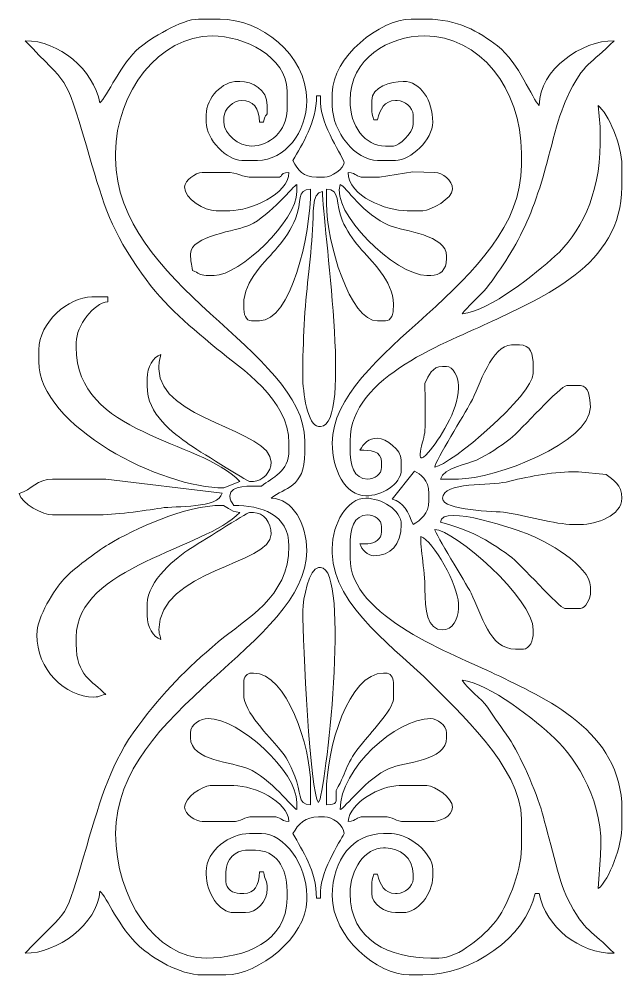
# Model space of a CAD drawing. Header units: millimetres. Extents: x -1200 to 1200, y -590 to 590.
# Drawn here: x -372 to 372, y -590 to 590 of the extents above; entities that cross this region are included whole.
import ezdxf

# ---------------------------------------------------------------- set-up
doc = ezdxf.new("R2010")
doc.units = ezdxf.units.MM
doc.header["$MEASUREMENT"] = 0
doc.layers.add('Layer 1', color=7, linetype='Continuous')

msp = doc.modelspace()

# ---------------------------------------------------------------- linework, layer by layer
at = {"layer": 'Layer 1', "color": 250, "lineweight": 20}
for points, knots in [([(-272.5795, 486.4647), (-280.511, 527.8415), (-322.9833, 563.3568), (-365.0452, 563.3568), (-310.8843, 506.14), (-316.7906, 526.3753), (-289.2674, 433.6507), (-269.519, 367.1202), (-262.1662, 335.965), (-227.0143, 284.551), (-196.0581, 239.2744), (-168.5252, 216.3363), (-128.0104, 183.0736), (-98.0972, 158.5143), (-38.9831, 120.4186), (-38.9831, 66.5148), (-38.9831, 66.5148), (-38.9831, 57.6421), (-38.9831, 57.6421), (-38.9831, 30.5854), (-59.4378, 24.3592), (-73.0494, 13.2817), (-85.9382, 13.2817), (-111.9819, 15.4529), (-111.9819, 1.4522), (-111.9819, -5.1789), (-110.0561, -5.0406), (-107.115, -10.3773), (-73.6178, -10.3773), (-38.9831, -20.9963), (-38.9831, -60.6537), (-38.9831, -124.5418), (-93.1061, -150.6034), (-126.5481, -178.9897), (-167.0402, -213.3607), (-192.4859, -238.7382), (-225.7203, -283.2193), (-258.2022, -326.6936), (-271.082, -370.4957), (-288.8901, -431.2057), (-317.7329, -529.5328), (-308.108, -503.2608), (-365.0452, -563.41), (-325.4133, -563.41), (-275.4109, -527.8687), (-272.5795, -486.5179), (-263.6554, -494.4651), (-249.1333, -531.8256), (-223.9145, -554.5389), (-207.3191, -569.4845), (-174.4412, -590.0266), (-146.0482, -590.0266), (-146.0482, -590.0266), (-116.8488, -590.0266), (-116.8488, -590.0266), (-76.9382, -590.0266), (-17.0834, -543.2736), (-17.0834, -498.3474), (-17.0834, -498.3474), (-17.0834, -492.4331), (-17.0834, -492.4331), (-17.0834, -453.9325), (-44.4612, -415.5409), (-73.0494, -415.5409), (-73.0494, -415.5409), (-87.6488, -415.5409), (-87.6488, -415.5409), (-111.8874, -415.5409), (-141.1813, -435.8425), (-141.1813, -462.8589), (-141.1813, -462.8589), (-141.1813, -465.8165), (-141.1813, -465.8165), (-141.1813, -488.9381), (-125.0376, -513.1345), (-107.115, -513.1345), (-107.115, -513.1345), (-92.5157, -513.1345), (-92.5157, -513.1345), (-79.78, -513.1345), (-65.7491, -499.9209), (-65.7491, -483.5603), (-65.7491, -472.8173), (-68.6357, -473.187), (-70.616, -462.8589), (-70.616, -462.8589), (-75.4822, -462.8589), (-75.4822, -462.8589), (-75.7864, -479.4366), (-81.341, -489.4755), (-94.9491, -489.4755), (-94.9491, -489.4755), (-99.8153, -489.4755), (-99.8153, -489.4755), (-108.0151, -489.4755), (-116.8488, -484.2494), (-116.8488, -474.6884), (-116.8488, -474.6884), (-116.8488, -462.8589), (-116.8488, -462.8589), (-116.8488, -446.9116), (-104.8147, -436.2423), (-92.5157, -436.2423), (-92.5157, -436.2423), (-80.3491, -436.2423), (-80.3491, -436.2423), (-55.8863, -436.2423), (-41.4159, -456.1331), (-41.4159, -486.5179), (-41.4159, -486.5179), (-41.4159, -495.3906), (-41.4159, -495.3906), (-41.4159, -549.3087), (-94.1614, -569.3252), (-141.1813, -569.3252), (-204.311, -569.3252), (-253.1132, -494.3335), (-253.1132, -415.5409), (-253.1132, -261.1104), (-17.0834, -181.4342), (-17.0834, -66.568), (-17.0834, -32.861), (-34.2949, -2.2255), (-60.8828, -1.5054), (-44.6798, 12.1785), (-19.5162, 10.3778), (-19.5162, 54.6853), (-19.5162, 54.6853), (-19.5162, 69.4716), (-19.5162, 69.4716), (-19.5162, 180.7154), (-253.1132, 261.0857), (-253.1132, 418.4445), (-253.1132, 418.4445), (-253.1132, 424.3597), (-253.1132, 424.3597), (-253.1132, 499.8711), (-198.682, 569.2712), (-133.8816, 569.2712), (-94.965, 569.2712), (-41.4159, 543.9012), (-41.4159, 501.2518), (-41.4159, 501.2518), (-41.4159, 477.592), (-41.4159, 477.592), (-41.4159, 452.3435), (-63.0438, 433.2316), (-85.2153, 433.2316), (-100.7934, 433.2316), (-119.2816, 447.6557), (-119.2816, 462.8057), (-119.2816, 462.8057), (-119.2816, 468.7201), (-119.2816, 468.7201), (-119.2816, 479.4815), (-107.4171, 489.4223), (-97.3819, 489.4223), (-83.3785, 489.4223), (-75.8057, 480.4599), (-75.4822, 462.8057), (-75.4822, 462.8057), (-70.616, 462.8057), (-70.616, 462.8057), (-67.8576, 475.3595), (-65.7491, 467.979), (-65.7491, 477.592), (-65.7491, 477.592), (-65.7491, 483.5071), (-65.7491, 483.5071), (-65.7491, 503.0391), (-84.1476, 513.0813), (-99.8153, 513.0813), (-99.8153, 513.0813), (-102.2488, 513.0813), (-102.2488, 513.0813), (-121.2729, 513.0813), (-141.1813, 493.4596), (-141.1813, 471.6776), (-141.1813, 471.6776), (-141.1813, 462.8057), (-141.1813, 462.8057), (-141.1813, 440.7647), (-115.2086, 415.4869), (-97.3819, 415.4869), (-97.3819, 415.4869), (-77.9156, 415.4869), (-77.9156, 415.4869), (-43.888, 415.4869), (-17.0834, 450.3098), (-17.0834, 489.4223), (-17.0834, 547.3508), (-75.0559, 589.9734), (-124.1485, 589.9734), (-124.1485, 589.9734), (-150.9144, 589.9734), (-150.9144, 589.9734), (-171.2808, 589.9734), (-210.941, 565.5658), (-223.9663, 554.5486), (-246.1488, 535.7863), (-263.8913, 494.2015), (-272.5795, 486.4647)], [0, 0, 0, 0, 0.014925373, 0.014925373, 0.014925373, 0.029850746, 0.029850746, 0.029850746, 0.044776119, 0.044776119, 0.044776119, 0.059701493, 0.059701493, 0.059701493, 0.074626866, 0.074626866, 0.074626866, 0.089552239, 0.089552239, 0.089552239, 0.104477612, 0.104477612, 0.104477612, 0.119402985, 0.119402985, 0.119402985, 0.134328358, 0.134328358, 0.134328358, 0.149253731, 0.149253731, 0.149253731, 0.164179104, 0.164179104, 0.164179104, 0.179104478, 0.179104478, 0.179104478, 0.194029851, 0.194029851, 0.194029851, 0.208955224, 0.208955224, 0.208955224, 0.223880597, 0.223880597, 0.223880597, 0.23880597, 0.23880597, 0.23880597, 0.253731343, 0.253731343, 0.253731343, 0.268656716, 0.268656716, 0.268656716, 0.28358209, 0.28358209, 0.28358209, 0.298507463, 0.298507463, 0.298507463, 0.313432836, 0.313432836, 0.313432836, 0.328358209, 0.328358209, 0.328358209, 0.343283582, 0.343283582, 0.343283582, 0.358208955, 0.358208955, 0.358208955, 0.373134328, 0.373134328, 0.373134328, 0.388059701, 0.388059701, 0.388059701, 0.402985075, 0.402985075, 0.402985075, 0.417910448, 0.417910448, 0.417910448, 0.432835821, 0.432835821, 0.432835821, 0.447761194, 0.447761194, 0.447761194, 0.462686567, 0.462686567, 0.462686567, 0.47761194, 0.47761194, 0.47761194, 0.492537313, 0.492537313, 0.492537313, 0.507462687, 0.507462687, 0.507462687, 0.52238806, 0.52238806, 0.52238806, 0.537313433, 0.537313433, 0.537313433, 0.552238806, 0.552238806, 0.552238806, 0.567164179, 0.567164179, 0.567164179, 0.582089552, 0.582089552, 0.582089552, 0.597014925, 0.597014925, 0.597014925, 0.611940299, 0.611940299, 0.611940299, 0.626865672, 0.626865672, 0.626865672, 0.641791045, 0.641791045, 0.641791045, 0.656716418, 0.656716418, 0.656716418, 0.671641791, 0.671641791, 0.671641791, 0.686567164, 0.686567164, 0.686567164, 0.701492537, 0.701492537, 0.701492537, 0.71641791, 0.71641791, 0.71641791, 0.731343284, 0.731343284, 0.731343284, 0.746268657, 0.746268657, 0.746268657, 0.76119403, 0.76119403, 0.76119403, 0.776119403, 0.776119403, 0.776119403, 0.791044776, 0.791044776, 0.791044776, 0.805970149, 0.805970149, 0.805970149, 0.820895522, 0.820895522, 0.820895522, 0.835820896, 0.835820896, 0.835820896, 0.850746269, 0.850746269, 0.850746269, 0.865671642, 0.865671642, 0.865671642, 0.880597015, 0.880597015, 0.880597015, 0.895522388, 0.895522388, 0.895522388, 0.910447761, 0.910447761, 0.910447761, 0.925373134, 0.925373134, 0.925373134, 0.940298507, 0.940298507, 0.940298507, 0.955223881, 0.955223881, 0.955223881, 0.970149254, 0.970149254, 0.970149254, 0.985074627, 0.985074627, 0.985074627, 1, 1, 1, 1]), ([(14.5494, 498.2942), (14.5494, 498.2942), (14.5494, 483.5071), (14.5494, 483.5071), (14.5494, 450.4842), (43.3452, 415.4869), (70.5154, 415.4869), (70.5154, 415.4869), (92.4151, 415.4869), (92.4151, 415.4869), (111.4116, 415.4869), (138.6479, 441.0103), (138.6479, 462.8057), (138.6479, 489.3888), (123.5761, 513.0813), (102.1482, 513.0813), (86.6701, 513.0813), (63.2157, 506.0034), (63.2157, 489.4223), (63.2157, 489.4223), (63.2157, 480.5496), (63.2157, 480.5496), (63.2157, 472.5621), (64.3772, 472.3952), (65.6491, 465.7625), (65.6491, 465.7625), (70.5154, 465.7625), (70.5154, 465.7625), (73.0205, 478.831), (79.3263, 489.4223), (92.4151, 489.4223), (92.4151, 489.4223), (94.8485, 489.4223), (94.8485, 489.4223), (103.7408, 489.4223), (114.3148, 481.2604), (114.3148, 471.6776), (114.3148, 471.6776), (114.3148, 459.8482), (114.3148, 459.8482), (114.3148, 449.1663), (96.8633, 433.2316), (89.9823, 433.2316), (89.9823, 433.2316), (80.2485, 433.2316), (80.2485, 433.2316), (54.4034, 433.2316), (36.4491, 458.1464), (36.4491, 489.4223), (36.4491, 541.3552), (84.2428, 569.2712), (128.9148, 569.2712), (195.8575, 569.2712), (248.1464, 505.1617), (248.1464, 424.3597), (248.1464, 424.3597), (248.1464, 409.5726), (248.1464, 409.5726), (248.1464, 261.6809), (14.5494, 180.5603), (14.5494, 66.5148), (14.5494, 34.2849), (30.3041, 1.4522), (55.916, 1.4522), (74.7629, 1.4522), (99.7154, 14.9382), (99.7154, 33.9831), (99.7154, 33.9831), (99.7154, 45.8126), (99.7154, 45.8126), (99.7154, 58.1258), (80.992, 72.4292), (70.5154, 72.4292), (58.9227, 72.4292), (53.2936, 66.1317), (48.6157, 57.6421), (61.0085, 57.6421), (75.3823, 57.4333), (75.3823, 42.8558), (75.3823, 42.8558), (75.3823, 36.9407), (75.3823, 36.9407), (75.3823, 27.3797), (66.5493, 22.1536), (58.3488, 22.1536), (40.9952, 22.1536), (36.4491, 39.3341), (36.4491, 60.5997), (36.4491, 60.5997), (36.4491, 69.4716), (36.4491, 69.4716), (36.4491, 150.0724), (159.3426, 191.502), (211.9833, 216.9324), (272.2112, 246.0278), (372.2449, 285.3667), (372.2449, 382.956), (372.2449, 382.956), (372.2449, 409.5726), (372.2449, 409.5726), (372.2449, 434.1931), (355.3646, 473.4809), (342.7538, 483.4543), (342.7538, 483.4543), (345.4783, 456.8906), (345.4783, 456.8906), (345.4783, 456.8906), (345.4783, 436.1892), (345.4783, 436.1892), (345.4783, 372.5651), (319.6443, 323.9326), (289.531, 297.1685), (266.1842, 276.4185), (209.9457, 229.7335), (175.1476, 226.2142), (179.4007, 233.2695), (197.3798, 248.8144), (204.9657, 257.9931), (213.8691, 268.7655), (223.9822, 283.95), (231.782, 296.378), (249.5859, 324.7475), (261.6842, 352.4354), (272.7665, 388.5216), (281.3229, 416.3848), (293.2101, 469.4779), (304.0358, 492.4721), (326.179, 539.5017), (333.558, 532.77), (362.5118, 563.3568), (322.6633, 563.3568), (270.869, 528.4057), (270.0461, 483.5071), (261.4138, 491.1945), (245.3812, 535.7628), (218.5125, 556.9135), (195.6844, 574.8837), (168.1328, 589.9734), (131.3482, 589.9734), (131.3482, 589.9734), (111.882, 589.9734), (111.882, 589.9734), (73.4627, 589.9734), (14.5494, 542.9379), (14.5494, 498.2942)], [0, 0, 0, 0, 0.020833333, 0.020833333, 0.020833333, 0.041666667, 0.041666667, 0.041666667, 0.0625, 0.0625, 0.0625, 0.083333333, 0.083333333, 0.083333333, 0.104166667, 0.104166667, 0.104166667, 0.125, 0.125, 0.125, 0.145833333, 0.145833333, 0.145833333, 0.166666667, 0.166666667, 0.166666667, 0.1875, 0.1875, 0.1875, 0.208333333, 0.208333333, 0.208333333, 0.229166667, 0.229166667, 0.229166667, 0.25, 0.25, 0.25, 0.270833333, 0.270833333, 0.270833333, 0.291666667, 0.291666667, 0.291666667, 0.3125, 0.3125, 0.3125, 0.333333333, 0.333333333, 0.333333333, 0.354166667, 0.354166667, 0.354166667, 0.375, 0.375, 0.375, 0.395833333, 0.395833333, 0.395833333, 0.416666667, 0.416666667, 0.416666667, 0.4375, 0.4375, 0.4375, 0.458333333, 0.458333333, 0.458333333, 0.479166667, 0.479166667, 0.479166667, 0.5, 0.5, 0.5, 0.520833333, 0.520833333, 0.520833333, 0.541666667, 0.541666667, 0.541666667, 0.5625, 0.5625, 0.5625, 0.583333333, 0.583333333, 0.583333333, 0.604166667, 0.604166667, 0.604166667, 0.625, 0.625, 0.625, 0.645833333, 0.645833333, 0.645833333, 0.666666667, 0.666666667, 0.666666667, 0.6875, 0.6875, 0.6875, 0.708333333, 0.708333333, 0.708333333, 0.729166667, 0.729166667, 0.729166667, 0.75, 0.75, 0.75, 0.770833333, 0.770833333, 0.770833333, 0.791666667, 0.791666667, 0.791666667, 0.8125, 0.8125, 0.8125, 0.833333333, 0.833333333, 0.833333333, 0.854166667, 0.854166667, 0.854166667, 0.875, 0.875, 0.875, 0.895833333, 0.895833333, 0.895833333, 0.916666667, 0.916666667, 0.916666667, 0.9375, 0.9375, 0.9375, 0.958333333, 0.958333333, 0.958333333, 0.979166667, 0.979166667, 0.979166667, 1, 1, 1, 1]), ([(-34.1162, 415.4869), (-27.318, 403.1477), (-22.1062, 394.7855), (-4.9169, 394.7855), (-4.9169, 394.7855), (4.8163, 394.7855), (4.8163, 394.7855), (13.1347, 394.7855), (29.1494, 405.9771), (29.1494, 412.5293), (29.1494, 418.1461), (-0.05, 459.5564), (-0.05, 486.4647), (-0.05, 486.4647), (-0.05, 495.3366), (-0.05, 495.3366), (-0.05, 495.3366), (-4.9169, 495.3366), (-4.9169, 495.3366), (-4.9169, 461.3303), (-22.9126, 435.8211), (-34.1162, 415.4869)], [0, 0, 0, 0, 0.142857143, 0.142857143, 0.142857143, 0.285714286, 0.285714286, 0.285714286, 0.428571429, 0.428571429, 0.428571429, 0.571428571, 0.571428571, 0.571428571, 0.714285714, 0.714285714, 0.714285714, 0.857142857, 0.857142857, 0.857142857, 1, 1, 1, 1]), ([(107.0151, 353.3819), (107.0151, 353.3819), (126.4813, 353.3819), (126.4813, 353.3819), (136.4904, 353.3819), (162.9811, 368.9126), (162.9811, 379.9985), (162.9811, 391.0609), (150.5869, 400.6999), (141.0814, 400.6999), (141.0814, 400.6999), (114.1961, 401.6304), (114.1961, 401.6304), (114.1961, 401.6304), (72.9488, 394.7855), (72.9488, 394.7855), (72.9488, 394.7855), (53.4826, 394.7855), (53.4826, 394.7855), (42.9307, 394.7855), (45.9711, 399.491), (34.0163, 400.6999), (34.5626, 370.8876), (81.1693, 353.3819), (107.0151, 353.3819)], [0, 0, 0, 0, 0.125, 0.125, 0.125, 0.25, 0.25, 0.25, 0.375, 0.375, 0.375, 0.5, 0.5, 0.5, 0.625, 0.625, 0.625, 0.75, 0.75, 0.75, 0.875, 0.875, 0.875, 1, 1, 1, 1]), ([(-167.9479, 382.956), (-167.9479, 367.2401), (-143.2333, 353.3819), (-129.0147, 353.3819), (-129.0147, 353.3819), (-111.9819, 353.3819), (-111.9819, 353.3819), (-87.2418, 353.3819), (-39.4784, 373.6843), (-38.9831, 400.6999), (-53.3149, 399.2504), (-44.0577, 394.7855), (-53.5825, 394.7855), (-53.5825, 394.7855), (-82.7825, 394.7855), (-82.7825, 394.7855), (-98.3317, 394.7855), (-101.299, 400.6999), (-116.8488, 400.6999), (-116.8488, 400.6999), (-146.0482, 400.6999), (-146.0482, 400.6999), (-154.4646, 400.6999), (-167.9479, 390.4321), (-167.9479, 382.956)], [0, 0, 0, 0, 0.125, 0.125, 0.125, 0.25, 0.25, 0.25, 0.375, 0.375, 0.375, 0.5, 0.5, 0.5, 0.625, 0.625, 0.625, 0.75, 0.75, 0.75, 0.875, 0.875, 0.875, 1, 1, 1, 1]), ([(-160.6482, 300.1488), (-160.6482, 289.9531), (-158.848, 288.6973), (-158.2148, 279.4474), (-149.7163, 277.0405), (-150.0212, 273.5322), (-141.1813, 273.5322), (-141.1813, 273.5322), (-131.4482, 273.5322), (-131.4482, 273.5322), (-99.7808, 273.5322), (-29.25, 340.9538), (-29.25, 377.0409), (-29.25, 377.0409), (-29.25, 385.9128), (-29.25, 385.9128), (-32.6277, 384.8171), (-62.3796, 347.4625), (-87.6053, 335.5844), (-102.484, 328.5786), (-160.6482, 322.5486), (-160.6482, 300.1488)], [0, 0, 0, 0, 0.142857143, 0.142857143, 0.142857143, 0.285714286, 0.285714286, 0.285714286, 0.428571429, 0.428571429, 0.428571429, 0.571428571, 0.571428571, 0.571428571, 0.714285714, 0.714285714, 0.714285714, 0.857142857, 0.857142857, 0.857142857, 1, 1, 1, 1]), ([(-94.9491, 238.0437), (-94.9491, 238.0437), (-94.9491, 235.0861), (-94.9491, 235.0861), (-94.9491, 226.0055), (-92.6957, 217.3415), (-85.2153, 217.3415), (-85.2153, 217.3415), (-75.4822, 217.3415), (-75.4822, 217.3415), (-36.6732, 217.3415), (-12.2165, 322.4438), (-12.2165, 379.9985), (-30.0584, 379.5156), (-22.538, 365.0169), (-30.8806, 343.5342), (-35.8744, 330.6752), (-45.1254, 317.776), (-52.9776, 308.2855), (-66.7775, 291.603), (-94.9491, 267.5634), (-94.9491, 238.0437)], [0, 0, 0, 0, 0.142857143, 0.142857143, 0.142857143, 0.285714286, 0.285714286, 0.285714286, 0.428571429, 0.428571429, 0.428571429, 0.571428571, 0.571428571, 0.571428571, 0.714285714, 0.714285714, 0.714285714, 0.857142857, 0.857142857, 0.857142857, 1, 1, 1, 1]), ([(7.2497, 362.2538), (7.2497, 314.3448), (36.4339, 217.3415), (70.5154, 217.3415), (70.5154, 217.3415), (80.2485, 217.3415), (80.2485, 217.3415), (87.7289, 217.3415), (89.9823, 226.0055), (89.9823, 235.0861), (89.9823, 235.0861), (89.9823, 238.0437), (89.9823, 238.0437), (89.9823, 267.5634), (61.8107, 291.603), (48.0107, 308.2855), (39.7758, 318.2388), (32.0595, 329.261), (26.7304, 341.5692), (17.8347, 362.1155), (25.2261, 379.5114), (7.2497, 379.9985), (7.2497, 379.9985), (7.2497, 362.2538), (7.2497, 362.2538)], [0, 0, 0, 0, 0.125, 0.125, 0.125, 0.25, 0.25, 0.25, 0.375, 0.375, 0.375, 0.5, 0.5, 0.5, 0.625, 0.625, 0.625, 0.75, 0.75, 0.75, 0.875, 0.875, 0.875, 1, 1, 1, 1]), ([(131.3482, 273.5322), (131.3482, 273.5322), (136.2145, 273.5322), (136.2145, 273.5322), (147.4457, 273.5322), (155.6814, 280.0811), (155.6814, 294.2336), (155.6814, 294.2336), (155.6814, 297.1912), (155.6814, 297.1912), (155.6814, 324.045), (103.3849, 327.6791), (84.8009, 335.255), (53.8323, 347.8783), (30.3199, 383.9536), (24.2832, 385.9128), (11.5903, 352.5587), (92.2185, 273.5322), (131.3482, 273.5322)], [0, 0, 0, 0, 0.166666667, 0.166666667, 0.166666667, 0.333333333, 0.333333333, 0.333333333, 0.5, 0.5, 0.5, 0.666666667, 0.666666667, 0.666666667, 0.833333333, 0.833333333, 0.833333333, 1, 1, 1, 1]), ([(-21.9497, 149.3213), (-21.9497, 129.8379), (-15.9964, 87.2162), (-2.4834, 87.2162), (-2.4834, 87.2162), (-0.05, 87.2162), (-0.05, 87.2162), (40.5966, 87.2162), (2.3835, 336.5837), (2.3835, 377.0409), (-11.6758, 375.6191), (-8.4008, 349.2389), (-9.8569, 329.8126), (-11.1012, 313.2089), (-12.8946, 290.1309), (-15.1604, 271.195), (-19.4934, 234.978), (-21.9497, 192.4896), (-21.9497, 149.3213)], [0, 0, 0, 0, 0.166666667, 0.166666667, 0.166666667, 0.333333333, 0.333333333, 0.333333333, 0.5, 0.5, 0.5, 0.666666667, 0.666666667, 0.666666667, 0.833333333, 0.833333333, 0.833333333, 1, 1, 1, 1]), ([(-348.0117, 181.853), (-348.0117, 181.853), (-348.0117, 167.0659), (-348.0117, 167.0659), (-348.0117, 86.9438), (-194.2406, 10.3241), (-119.583, 11.2345), (-119.583, 11.2345), (-99.8153, 19.196), (-99.8153, 19.196), (-149.1417, 71.3058), (-301.7795, 75.7631), (-301.7795, 184.8106), (-301.7795, 184.8106), (-301.7795, 190.7249), (-301.7795, 190.7249), (-301.7795, 211.7189), (-280.3792, 239.2274), (-262.8463, 241.0005), (-262.8463, 241.0005), (-262.8463, 246.9156), (-262.8463, 246.9156), (-262.8463, 246.9156), (-282.3126, 246.9156), (-282.3126, 246.9156), (-311.6934, 246.9156), (-348.0117, 215.5735), (-348.0117, 181.853)], [0, 0, 0, 0, 0.111111111, 0.111111111, 0.111111111, 0.222222222, 0.222222222, 0.222222222, 0.333333333, 0.333333333, 0.333333333, 0.444444444, 0.444444444, 0.444444444, 0.555555556, 0.555555556, 0.555555556, 0.666666667, 0.666666667, 0.666666667, 0.777777778, 0.777777778, 0.777777778, 0.888888889, 0.888888889, 0.888888889, 1, 1, 1, 1]), ([(141.0814, 36.9407), (160.409, 38.8956), (262.7464, 126.2399), (262.7464, 152.2789), (262.7464, 152.2789), (262.7464, 161.1516), (262.7464, 161.1516), (262.7464, 177.5441), (259.3604, 187.7673), (245.7129, 187.7673), (245.7129, 187.7673), (235.9798, 187.7673), (235.9798, 187.7673), (211.3894, 187.7673), (196.5204, 137.4465), (185.4015, 116.1574), (178.5861, 103.1082), (141.5959, 44.4537), (141.0814, 36.9407)], [0, 0, 0, 0, 0.166666667, 0.166666667, 0.166666667, 0.333333333, 0.333333333, 0.333333333, 0.5, 0.5, 0.5, 0.666666667, 0.666666667, 0.666666667, 0.833333333, 0.833333333, 0.833333333, 1, 1, 1, 1]), ([(-214.1807, 146.3645), (-214.1807, 146.3645), (-214.1807, 137.4918), (-214.1807, 137.4918), (-214.1807, 100.9051), (-182.3024, 79.7116), (-162.1105, 64.7368), (-155.3895, 59.753), (-89.5539, 19.196), (-87.6488, 19.196), (-87.6488, 19.196), (-82.7825, 19.196), (-82.7825, 19.196), (-71.932, 19.196), (-60.8828, 31.1722), (-60.8828, 42.8558), (-60.8828, 83.2669), (-199.5807, 94.7024), (-199.5807, 158.194), (-199.5807, 158.194), (-199.5807, 161.1516), (-199.5807, 161.1516), (-199.5807, 169.1391), (-198.4185, 169.3051), (-197.1472, 175.9378), (-206.5127, 172.8989), (-214.1807, 160.3787), (-214.1807, 146.3645)], [0, 0, 0, 0, 0.111111111, 0.111111111, 0.111111111, 0.222222222, 0.222222222, 0.222222222, 0.333333333, 0.333333333, 0.333333333, 0.444444444, 0.444444444, 0.444444444, 0.555555556, 0.555555556, 0.555555556, 0.666666667, 0.666666667, 0.666666667, 0.777777778, 0.777777778, 0.777777778, 0.888888889, 0.888888889, 0.888888889, 1, 1, 1, 1]), ([(128.9148, 140.4494), (128.9148, 122.4197), (130.0563, 98.4832), (128.9934, 81.2063), (128.4451, 72.285), (113.3788, 31.8655), (133.2223, 55.1875), (146.1993, 70.439), (170.2807, 106.1471), (170.2807, 134.535), (170.2807, 134.535), (170.2807, 137.4918), (170.2807, 137.4918), (170.2807, 148.2994), (163.5653, 161.1516), (155.6814, 161.1516), (155.6814, 161.1516), (150.8145, 161.1516), (150.8145, 161.1516), (137.3408, 161.1516), (134.2604, 150.152), (128.9148, 140.4494)], [0, 0, 0, 0, 0.142857143, 0.142857143, 0.142857143, 0.285714286, 0.285714286, 0.285714286, 0.428571429, 0.428571429, 0.428571429, 0.571428571, 0.571428571, 0.571428571, 0.714285714, 0.714285714, 0.714285714, 0.857142857, 0.857142857, 0.857142857, 1, 1, 1, 1]), ([(148.381, 22.1536), (148.381, 22.1536), (170.2807, 22.1536), (170.2807, 22.1536), (215.0147, 22.1536), (333.3117, 67.0002), (333.3117, 110.8752), (333.3117, 122.8623), (330.6893, 137.4918), (321.1452, 137.4918), (321.1452, 137.4918), (304.1124, 137.4918), (304.1124, 137.4918), (296.2754, 137.4918), (247.6525, 82.2492), (234.0671, 71.7962), (221.0246, 61.7607), (207.5744, 52.5476), (192.526, 45.3926), (182.5997, 40.6737), (151.438, 36.068), (148.381, 22.1536)], [0, 0, 0, 0, 0.142857143, 0.142857143, 0.142857143, 0.285714286, 0.285714286, 0.285714286, 0.428571429, 0.428571429, 0.428571429, 0.571428571, 0.571428571, 0.571428571, 0.714285714, 0.714285714, 0.714285714, 0.857142857, 0.857142857, 0.857142857, 1, 1, 1, 1]), ([(88.509, -2.6346), (102.6607, -5.7842), (108.3518, -18.9315), (114.3148, -34.0371), (123.4595, -28.1555), (133.7817, -21.2905), (133.7817, -4.463), (133.7817, -4.463), (133.7817, 4.4089), (133.7817, 4.4089), (133.7817, 21.2373), (123.4595, 28.1023), (116.0343, 31.9628), (116.0343, 31.9628), (88.509, -2.6346), (88.509, -2.6346)], [0, 0, 0, 0, 0.2, 0.2, 0.2, 0.4, 0.4, 0.4, 0.6, 0.6, 0.6, 0.8, 0.8, 0.8, 1, 1, 1, 1]), ([(150.8145, -1.5054), (150.8145, -17.3219), (216.2839, -17.3948), (228.754, -19.1603), (250.8516, -22.2889), (291.5775, -34.0371), (311.412, -34.0371), (311.412, -34.0371), (321.1452, -34.0371), (321.1452, -34.0371), (340.0424, -34.0371), (372.2449, -22.973), (372.2449, -1.5054), (372.2449, 15.6768), (361.3751, 21.0713), (352.7497, 27.7142), (352.7497, 27.7142), (318.7124, 31.0255), (318.7124, 31.0255), (318.7124, 31.0255), (311.412, 31.0255), (311.412, 31.0255), (284.8048, 31.0255), (253.1409, 24.3181), (229.2802, 18.4675), (210.572, 13.8803), (150.8145, 18.8699), (150.8145, -1.5054)], [0, 0, 0, 0, 0.111111111, 0.111111111, 0.111111111, 0.222222222, 0.222222222, 0.222222222, 0.333333333, 0.333333333, 0.333333333, 0.444444444, 0.444444444, 0.444444444, 0.555555556, 0.555555556, 0.555555556, 0.666666667, 0.666666667, 0.666666667, 0.777777778, 0.777777778, 0.777777778, 0.888888889, 0.888888889, 0.888888889, 1, 1, 1, 1]), ([(-372.3448, 4.4089), (-369.4382, -8.8222), (-342.4033, -22.2076), (-330.9789, -22.2076), (-330.9789, -22.2076), (-277.4464, -22.2076), (-277.4464, -22.2076), (-254.9845, -22.2076), (-218.2434, -17.1702), (-196.8824, -13.6568), (-179.126, -10.7369), (-125.8784, -14.5412), (-121.6936, 4.6596), (-121.6936, 4.6596), (-265.2798, 22.1536), (-265.2798, 22.1536), (-265.2798, 22.1536), (-330.9789, 22.1536), (-330.9789, 22.1536), (-349.6974, 22.1536), (-357.0792, 8.7321), (-372.3448, 4.4089)], [0, 0, 0, 0, 0.142857143, 0.142857143, 0.142857143, 0.285714286, 0.285714286, 0.285714286, 0.428571429, 0.428571429, 0.428571429, 0.571428571, 0.571428571, 0.571428571, 0.714285714, 0.714285714, 0.714285714, 0.857142857, 0.857142857, 0.857142857, 1, 1, 1, 1]), ([(-350.4451, -170.0767), (-350.4451, -212.6339), (-315.9533, -246.9688), (-279.8798, -246.9688), (-270.7151, -246.9688), (-275.2785, -245.0231), (-265.2798, -244.0121), (-282.0222, -226.3252), (-301.7795, -221.3515), (-301.7795, -181.9062), (-301.7795, -181.9062), (-301.7795, -173.0343), (-301.7795, -173.0343), (-301.7795, -85.8644), (-141.8165, -63.6205), (-99.8153, -19.25), (-112.1171, -18.006), (-116.8412, -10.3773), (-121.715, -10.3773), (-167.1209, -10.3773), (-230.0085, -39.2799), (-262.0262, -58.6929), (-276.6773, -67.5765), (-306.0822, -89.1674), (-317.0265, -101.2701), (-328.1295, -113.5465), (-350.4451, -147.9602), (-350.4451, -170.0767)], [0, 0, 0, 0, 0.111111111, 0.111111111, 0.111111111, 0.222222222, 0.222222222, 0.222222222, 0.333333333, 0.333333333, 0.333333333, 0.444444444, 0.444444444, 0.444444444, 0.555555556, 0.555555556, 0.555555556, 0.666666667, 0.666666667, 0.666666667, 0.777777778, 0.777777778, 0.777777778, 0.888888889, 0.888888889, 0.888888889, 1, 1, 1, 1]), ([(14.5494, -63.6104), (14.5494, -63.6104), (14.5494, -69.5256), (14.5494, -69.5256), (14.5494, -134.6896), (100.2038, -193.1162), (134.4149, -228.4554), (166.5119, -261.6108), (248.1464, -333.5452), (248.1464, -397.7963), (248.1464, -397.7963), (248.1464, -433.2848), (248.1464, -433.2848), (248.1464, -463.8356), (228.9478, -508.6243), (215.928, -524.2522), (201.9508, -541.0303), (171.4078, -569.3252), (145.9476, -569.3252), (145.9476, -569.3252), (136.2145, -569.3252), (136.2145, -569.3252), (86.2983, -569.3252), (36.4491, -547.575), (36.4491, -489.4755), (36.4491, -459.4143), (55.229, -433.2848), (77.8157, -433.2848), (77.8157, -433.2848), (80.2485, -433.2848), (80.2485, -433.2848), (97.4399, -433.2848), (114.3148, -445.1436), (114.3148, -465.8165), (114.3148, -465.8165), (114.3148, -471.7308), (114.3148, -471.7308), (114.3148, -481.3136), (103.7408, -489.4755), (94.8485, -489.4755), (94.8485, -489.4755), (92.4151, -489.4755), (92.4151, -489.4755), (79.3263, -489.4755), (73.0205, -478.885), (70.5154, -465.8165), (70.5154, -465.8165), (65.6491, -465.8165), (65.6491, -465.8165), (64.3772, -472.4493), (63.2157, -472.6161), (63.2157, -480.6036), (63.2157, -480.6036), (63.2157, -489.4755), (63.2157, -489.4755), (63.2157, -502.5968), (79.9822, -513.1345), (92.4151, -513.1345), (92.4151, -513.1345), (102.1482, -513.1345), (102.1482, -513.1345), (119.9218, -513.1345), (138.6479, -489.789), (138.6479, -468.7741), (138.6479, -468.7741), (138.6479, -459.9013), (138.6479, -459.9013), (138.6479, -439.1672), (108.1249, -415.5409), (87.5488, -415.5409), (87.5488, -415.5409), (77.8157, -415.5409), (77.8157, -415.5409), (40.5945, -415.5409), (14.5494, -447.195), (14.5494, -492.4331), (14.5494, -543.6039), (70.1574, -590.0266), (109.4485, -590.0266), (109.4485, -590.0266), (126.4813, -590.0266), (126.4813, -590.0266), (187.0514, -590.0266), (253.2644, -543.7112), (265.1799, -489.4755), (265.1799, -489.4755), (270.0461, -489.4755), (270.0461, -489.4755), (278.0583, -531.2731), (319.5249, -563.41), (362.5118, -563.41), (333.9325, -533.2197), (328.1648, -540.6355), (304.58, -494.8223), (295.7594, -477.6896), (280.7111, -414.7781), (273.9039, -390.15), (266.6829, -364.0247), (245.8709, -316.8174), (232.887, -298.0466), (223.3228, -284.2211), (215.699, -273.4345), (206.1728, -259.5369), (199.0587, -249.1593), (181.4175, -236.6684), (175.1476, -226.2674), (207.7151, -229.5611), (267.296, -276.9311), (289.0771, -297.7742), (316.7701, -324.275), (350.7929, -377.8443), (345.9674, -442.217), (345.9674, -442.217), (343.0449, -483.5603), (343.0449, -483.5603), (356.8993, -472.285), (372.2449, -432.3433), (372.2449, -403.7115), (372.2449, -403.7115), (372.2449, -385.9668), (372.2449, -385.9668), (372.2449, -288.292), (276.0394, -248.0787), (215.492, -218.637), (165.4524, -194.3049), (36.4491, -148.4397), (36.4491, -75.4399), (36.4491, -75.4399), (36.4491, -60.6537), (36.4491, -60.6537), (36.4491, -39.3881), (40.9952, -22.2076), (58.3488, -22.2076), (66.5493, -22.2076), (75.3823, -27.4337), (75.3823, -36.9939), (75.3823, -36.9939), (75.3823, -42.909), (75.3823, -42.909), (75.3823, -52.4692), (66.5493, -57.6961), (58.3488, -57.6961), (58.3488, -57.6961), (48.6157, -57.6961), (48.6157, -57.6961), (50.8153, -65.0808), (57.9025, -72.4832), (65.6491, -72.4832), (86.4114, -72.4832), (99.7154, -59.6091), (99.7154, -34.0371), (99.7154, -15.7081), (74.4483, -1.5054), (55.916, -1.5054), (33.0217, -1.5054), (14.5494, -32.2322), (14.5494, -63.6104)], [0, 0, 0, 0, 0.019230769, 0.019230769, 0.019230769, 0.038461538, 0.038461538, 0.038461538, 0.057692308, 0.057692308, 0.057692308, 0.076923077, 0.076923077, 0.076923077, 0.096153846, 0.096153846, 0.096153846, 0.115384615, 0.115384615, 0.115384615, 0.134615385, 0.134615385, 0.134615385, 0.153846154, 0.153846154, 0.153846154, 0.173076923, 0.173076923, 0.173076923, 0.192307692, 0.192307692, 0.192307692, 0.211538462, 0.211538462, 0.211538462, 0.230769231, 0.230769231, 0.230769231, 0.25, 0.25, 0.25, 0.269230769, 0.269230769, 0.269230769, 0.288461538, 0.288461538, 0.288461538, 0.307692308, 0.307692308, 0.307692308, 0.326923077, 0.326923077, 0.326923077, 0.346153846, 0.346153846, 0.346153846, 0.365384615, 0.365384615, 0.365384615, 0.384615385, 0.384615385, 0.384615385, 0.403846154, 0.403846154, 0.403846154, 0.423076923, 0.423076923, 0.423076923, 0.442307692, 0.442307692, 0.442307692, 0.461538462, 0.461538462, 0.461538462, 0.480769231, 0.480769231, 0.480769231, 0.5, 0.5, 0.5, 0.519230769, 0.519230769, 0.519230769, 0.538461538, 0.538461538, 0.538461538, 0.557692308, 0.557692308, 0.557692308, 0.576923077, 0.576923077, 0.576923077, 0.596153846, 0.596153846, 0.596153846, 0.615384615, 0.615384615, 0.615384615, 0.634615385, 0.634615385, 0.634615385, 0.653846154, 0.653846154, 0.653846154, 0.673076923, 0.673076923, 0.673076923, 0.692307692, 0.692307692, 0.692307692, 0.711538462, 0.711538462, 0.711538462, 0.730769231, 0.730769231, 0.730769231, 0.75, 0.75, 0.75, 0.769230769, 0.769230769, 0.769230769, 0.788461538, 0.788461538, 0.788461538, 0.807692308, 0.807692308, 0.807692308, 0.826923077, 0.826923077, 0.826923077, 0.846153846, 0.846153846, 0.846153846, 0.865384615, 0.865384615, 0.865384615, 0.884615385, 0.884615385, 0.884615385, 0.903846154, 0.903846154, 0.903846154, 0.923076923, 0.923076923, 0.923076923, 0.942307692, 0.942307692, 0.942307692, 0.961538462, 0.961538462, 0.961538462, 0.980769231, 0.980769231, 0.980769231, 1, 1, 1, 1]), ([(148.381, -31.0795), (187.6136, -42.1881), (203.1661, -51.0172), (233.4808, -72.5628), (246.5275, -81.8354), (295.0649, -137.5458), (301.6789, -137.5458), (301.6789, -137.5458), (321.1452, -137.5458), (321.1452, -137.5458), (327.2929, -137.5458), (333.3117, -125.293), (333.3117, -119.8011), (333.3117, -119.8011), (333.3117, -110.9292), (333.3117, -110.9292), (333.3117, -84.4501), (277.0485, -53.922), (255.722, -45.5313), (247.2849, -42.2115), (148.928, -7.0022), (148.381, -31.0795)], [0, 0, 0, 0, 0.142857143, 0.142857143, 0.142857143, 0.285714286, 0.285714286, 0.285714286, 0.428571429, 0.428571429, 0.428571429, 0.571428571, 0.571428571, 0.571428571, 0.714285714, 0.714285714, 0.714285714, 0.857142857, 0.857142857, 0.857142857, 1, 1, 1, 1]), ([(-214.1807, -131.6306), (-214.1807, -131.6306), (-214.1807, -146.4177), (-214.1807, -146.4177), (-214.1807, -160.4318), (-206.5127, -172.9521), (-197.1472, -175.9919), (-198.7095, -168.0614), (-199.5807, -170.417), (-199.5807, -164.1624), (-199.5807, -90.0878), (-60.8828, -83.3704), (-60.8828, -45.8666), (-60.8828, -31.2489), (-70.7553, -19.25), (-82.7825, -19.25), (-82.7825, -19.25), (-87.6488, -19.25), (-87.6488, -19.25), (-90.665, -19.25), (-152.5891, -58.5855), (-160.6841, -63.5668), (-177.174, -73.7147), (-214.1807, -104.1506), (-214.1807, -131.6306)], [0, 0, 0, 0, 0.125, 0.125, 0.125, 0.25, 0.25, 0.25, 0.375, 0.375, 0.375, 0.5, 0.5, 0.5, 0.625, 0.625, 0.625, 0.75, 0.75, 0.75, 0.875, 0.875, 0.875, 1, 1, 1, 1]), ([(240.8467, -187.8213), (240.8467, -187.8213), (250.5799, -187.8213), (250.5799, -187.8213), (258.4458, -187.8213), (262.7464, -177.0859), (262.7464, -167.1199), (262.7464, -167.1199), (262.7464, -164.1624), (262.7464, -164.1624), (262.7464, -124.5863), (164.602, -40.5886), (141.0814, -39.9514), (141.4697, -45.6268), (179.053, -105.0367), (185.8685, -118.6007), (199.1511, -145.0345), (208.2331, -187.8213), (240.8467, -187.8213)], [0, 0, 0, 0, 0.166666667, 0.166666667, 0.166666667, 0.333333333, 0.333333333, 0.333333333, 0.5, 0.5, 0.5, 0.666666667, 0.666666667, 0.666666667, 0.833333333, 0.833333333, 0.833333333, 1, 1, 1, 1]), ([(150.8145, -164.1624), (162.341, -164.1624), (170.2807, -151.124), (170.2807, -137.5458), (170.2807, -137.5458), (170.2807, -131.6306), (170.2807, -131.6306), (170.2807, -109.5401), (138.7555, -53.5967), (124.0479, -48.8242), (122.0855, -53.9815), (128.9679, -91.6421), (128.9141, -113.8868), (128.8527, -139.2325), (131.7538, -164.1624), (150.8145, -164.1624)], [0, 0, 0, 0, 0.2, 0.2, 0.2, 0.4, 0.4, 0.4, 0.6, 0.6, 0.6, 0.8, 0.8, 0.8, 1, 1, 1, 1]), ([(-21.9497, -140.5034), (-21.9497, -179.569), (-13.2105, -367.5423), (-2.4834, -377.0949), (5.9061, -369.6238), (37.6844, -87.2702), (-0.05, -87.2702), (-0.05, -87.2702), (-2.4834, -87.2702), (-2.4834, -87.2702), (-13.534, -87.2702), (-21.9497, -126.4046), (-21.9497, -140.5034)], [0, 0, 0, 0, 0.25, 0.25, 0.25, 0.5, 0.5, 0.5, 0.75, 0.75, 0.75, 1, 1, 1, 1]), ([(-94.9491, -229.225), (-94.9491, -229.225), (-94.9491, -244.0121), (-94.9491, -244.0121), (-94.9491, -265.1846), (-62.8445, -296.4496), (-51.7519, -309.8065), (-41.1483, -322.5741), (-38.3996, -328.1305), (-31.6642, -344.5397), (-23.4995, -364.4288), (-29.31, -379.5889), (-12.2165, -380.0516), (-12.2165, -380.0516), (-12.2165, -356.3927), (-12.2165, -356.3927), (-12.2165, -307.3955), (-41.8035, -217.3955), (-82.7825, -217.3955), (-82.7825, -217.3955), (-85.2153, -217.3955), (-85.2153, -217.3955), (-90.9113, -217.3955), (-94.9491, -222.3022), (-94.9491, -229.225)], [0, 0, 0, 0, 0.125, 0.125, 0.125, 0.25, 0.25, 0.25, 0.375, 0.375, 0.375, 0.5, 0.5, 0.5, 0.625, 0.625, 0.625, 0.75, 0.75, 0.75, 0.875, 0.875, 0.875, 1, 1, 1, 1]), ([(7.2497, -365.2646), (7.2497, -365.2646), (7.2497, -380.0516), (7.2497, -380.0516), (20.9255, -379.6819), (19.4163, -378.7497), (19.4163, -362.3078), (33.8273, -336.1506), (30.3979, -329.6638), (51.654, -303.8947), (59.0496, -294.9289), (89.9823, -261.2126), (89.9823, -249.9264), (89.9823, -249.9264), (89.9823, -229.225), (89.9823, -229.225), (89.9823, -222.3022), (85.9445, -217.3955), (80.2485, -217.3955), (80.2485, -217.3955), (77.8157, -217.3955), (77.8157, -217.3955), (34.5736, -217.3955), (7.2497, -309.4502), (7.2497, -365.2646)], [0, 0, 0, 0, 0.125, 0.125, 0.125, 0.25, 0.25, 0.25, 0.375, 0.375, 0.375, 0.5, 0.5, 0.5, 0.625, 0.625, 0.625, 0.75, 0.75, 0.75, 0.875, 0.875, 0.875, 1, 1, 1, 1]), ([(-160.6482, -291.33), (-160.6482, -291.33), (-160.6482, -297.2452), (-160.6482, -297.2452), (-160.6482, -325.9601), (-107.6875, -327.4674), (-89.7277, -335.2595), (-61.2519, -347.6146), (-34.6956, -384.1996), (-29.25, -385.9668), (-29.25, -385.9668), (-29.25, -377.0949), (-29.25, -377.0949), (-29.25, -338.6597), (-100.4154, -273.5854), (-138.7485, -273.5854), (-148.1981, -273.5854), (-160.6482, -280.3908), (-160.6482, -291.33)], [0, 0, 0, 0, 0.166666667, 0.166666667, 0.166666667, 0.333333333, 0.333333333, 0.333333333, 0.5, 0.5, 0.5, 0.666666667, 0.666666667, 0.666666667, 0.833333333, 0.833333333, 0.833333333, 1, 1, 1, 1]), ([(24.2832, -385.9668), (29.7867, -384.1803), (57.6376, -347.0278), (84.7608, -335.2595), (103.1352, -327.2871), (155.6814, -326.3859), (155.6814, -297.2452), (155.6814, -297.2452), (155.6814, -291.33), (155.6814, -291.33), (155.6814, -281.4664), (143.779, -273.5854), (136.2145, -273.5854), (92.8206, -273.5854), (24.2832, -335.672), (24.2832, -385.9668)], [0, 0, 0, 0, 0.2, 0.2, 0.2, 0.4, 0.4, 0.4, 0.6, 0.6, 0.6, 0.8, 0.8, 0.8, 1, 1, 1, 1]), ([(-167.9479, -383.0092), (-167.9479, -391.7177), (-153.9562, -400.7539), (-146.0482, -400.7539), (-146.0482, -400.7539), (-109.5485, -400.7539), (-109.5485, -400.7539), (-96.2638, -400.7539), (-96.0672, -394.8387), (-82.7825, -394.8387), (-82.7825, -394.8387), (-58.4494, -394.8387), (-58.4494, -394.8387), (-47.8975, -394.8387), (-50.938, -399.5442), (-38.9831, -400.7539), (-40.7282, -375.2607), (-81.7969, -356.3927), (-107.115, -356.3927), (-107.115, -356.3927), (-136.3151, -356.3927), (-136.3151, -356.3927), (-146.5496, -356.3927), (-167.9479, -371.5486), (-167.9479, -383.0092)], [0, 0, 0, 0, 0.125, 0.125, 0.125, 0.25, 0.25, 0.25, 0.375, 0.375, 0.375, 0.5, 0.5, 0.5, 0.625, 0.625, 0.625, 0.75, 0.75, 0.75, 0.875, 0.875, 0.875, 1, 1, 1, 1]), ([(34.0163, -400.7539), (45.9711, -399.5442), (42.9307, -394.8387), (53.4826, -394.8387), (53.4826, -394.8387), (77.8157, -394.8387), (77.8157, -394.8387), (91.1004, -394.8387), (91.297, -400.7539), (104.5816, -400.7539), (104.5816, -400.7539), (136.2145, -400.7539), (136.2145, -400.7539), (146.8042, -400.7539), (162.9811, -395.0869), (162.9811, -383.0092), (162.9811, -371.5486), (141.5828, -356.3927), (131.3482, -356.3927), (131.3482, -356.3927), (97.282, -356.3927), (97.282, -356.3927), (74.38, -356.3927), (35.6483, -376.9105), (34.0163, -400.7539)], [0, 0, 0, 0, 0.125, 0.125, 0.125, 0.25, 0.25, 0.25, 0.375, 0.375, 0.375, 0.5, 0.5, 0.5, 0.625, 0.625, 0.625, 0.75, 0.75, 0.75, 0.875, 0.875, 0.875, 1, 1, 1, 1]), ([(-34.1162, -415.5409), (-22.2069, -437.157), (-5.5556, -460.52), (-4.9169, -495.3906), (-4.9169, -495.3906), (-0.05, -495.3906), (-0.05, -495.3906), (-0.05, -495.3906), (-0.05, -486.5179), (-0.05, -486.5179), (-0.05, -461.4313), (29.1494, -416.8755), (29.1494, -415.5409), (29.1494, -405.0712), (14.0465, -394.8387), (4.8163, -394.8387), (4.8163, -394.8387), (-2.4834, -394.8387), (-2.4834, -394.8387), (-18.7595, -394.8387), (-27.5801, -403.6771), (-34.1162, -415.5409)], [0, 0, 0, 0, 0.142857143, 0.142857143, 0.142857143, 0.285714286, 0.285714286, 0.285714286, 0.428571429, 0.428571429, 0.428571429, 0.571428571, 0.571428571, 0.571428571, 0.714285714, 0.714285714, 0.714285714, 0.857142857, 0.857142857, 0.857142857, 1, 1, 1, 1])]:
    msp.add_open_spline(points, degree=3, knots=knots, dxfattribs=at)

doc.saveas('drawing.dxf')
